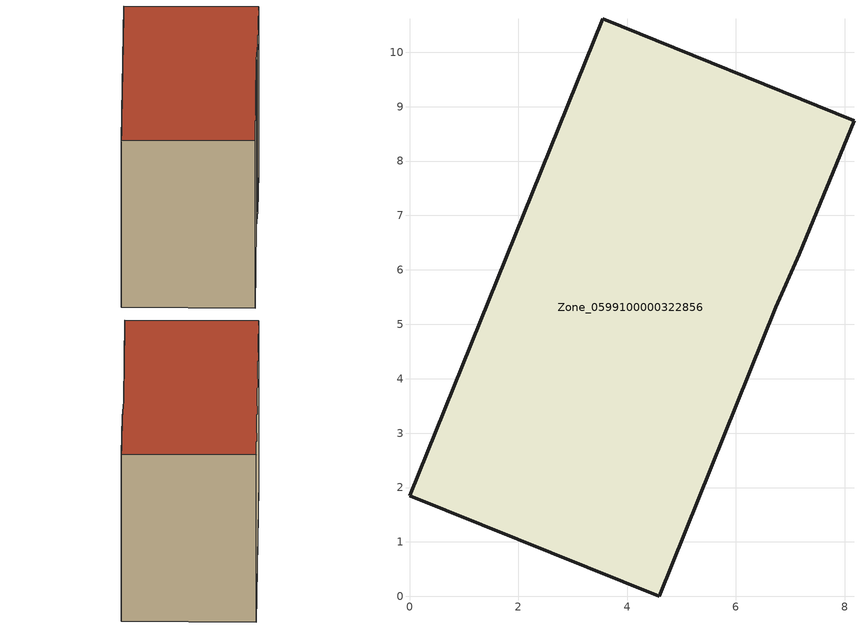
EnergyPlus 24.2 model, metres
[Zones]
Zone_0599100000322856
 floor ground (C_G): 8.17,8.74 7.17,6.29 6.73,5.31 4.59,0 0,1.85 3.55,10.62 z0
 wall outside (C_F): 6.73,5.31 7.17,6.29 8.17,8.74 3.55,10.62 0,1.85 4.59,0 6.73,5.31 z0:7.27
 roof outside (C_R): 7.17,6.29 8.17,8.74 3.55,10.62 0,1.85 4.59,0 6.73,5.31 z7.27
[BUILDING]
Pand.0599100000322856: North Axis=0; Terrain=City; Loads Convergence Tolerance Value=0.04; Temperature Convergence Tolerance Value=0.4; Solar Distribution=FullExterior; Maximum Number of Warmup Days=25; Minimum Number of Warmup Days=1
[Site:Location]
Rotterdam.The.Hague.AP_ZH_NLD Design_Conditions: Latitude=51.96; Longitude=4.45; Time Zone=1; Elevation=-4.5
[SITE:GROUNDTEMPERATURE:BUILDINGSURFACE]
18, 18, 18, 18, 18, 18, 18, 18, 18, 18, 18, 18
[MATERIAL] Thermal Absorptance=0.9; Solar Absorptance=0.7; Visible Absorptance=0.7
Name | Roughness | Thickness | Conductivity | Density | Specific Heat
G.TC.1975-1991 | MediumSmooth | 0.15 | 0.288461 | 540 | 1210
F.TC.1975-1991 | Rough | 0.3 | 0.230769 | 1920 | 840
R.TC.1975-1991 | MediumRough | 0.2 | 0.153846 | 1500 | 1000
[CONSTRUCTION]
C_G: G.TC.1975-1991
C_F: F.TC.1975-1991
C_R: R.TC.1975-1991
[ZONE]
Zone_0599100000322856: Type=1; Multiplier=1; Ceiling Height=Autocalculate; Volume=Autocalculate; Floor Area=autocalculate; Part of Total Floor Area=Yes
[ZONEINFILTRATION:DESIGNFLOWRATE]
Infil_Zone_0599100000322856: Zone or ZoneList or Space or SpaceList=Zone_0599100000322856; Schedule=AlwaysOn; Design Flow Rate Calculation Method=Flow/Area; Flow Rate per Floor Area=0.003; Constant Term Coefficient=1; Temperature Term Coefficient=0; Velocity Term Coefficient=0; Velocity Squared Term Coefficient=0
[HVACTEMPLATE:ZONE:IDEALLOADSAIRSYSTEM]
Zone_0599100000322856: Maximum Heating Supply Air Temperature=50; Minimum Cooling Supply Air Temperature=13; Maximum Heating Supply Air Humidity Ratio=0.0156; Minimum Cooling Supply Air Humidity Ratio=0.0077; Heating Limit=NoLimit; Cooling Limit=NoLimit; Dehumidification Control Type=ConstantSensibleHeatRatio; Cooling Sensible Heat Ratio=0.7; Dehumidification Setpoint=60; Humidification Control Type=None; Humidification Setpoint=30; Outdoor Air Method=None; Outdoor Air Flow Rate per Person=0.00944; Outdoor Air Flow Rate per Zone Floor Area=0; Outdoor Air Flow Rate per Zone=0; Demand Controlled Ventilation Type=None; Outdoor Air Economizer Type=NoEconomizer; Heat Recovery Type=None; Sensible Heat Recovery Effectiveness=0.7; Latent Heat Recovery Effectiveness=0.65
[ZONECONTROL:THERMOSTAT]
ThermostatControl_Zone_0599100000322856: Zone or ZoneList=Zone_0599100000322856; Control Type Schedule=DualSetpointControlType; Control 1=Thermostat_Zone_0599100000322856; Temperature Difference Between Cutout And Setpoint=0
[THERMOSTATSETPOINT:DUALSETPOINT]
Thermostat_Zone_0599100000322856: Heating Setpoint Temperature Schedule=HeatingSetpoint_Zone_0599100000322856; Cooling Setpoint Temperature Schedule=CoolingSetpoint_Zone_0599100000322856
[SCHEDULE:COMPACT]
HeatingSetpoint_Zone_0599100000322856: Through: 12/31, For: AllDays, Until: 24:00, 21
CoolingSetpoint_Zone_0599100000322856: Through: 12/31, For: AllDays, Until: 24:00, 24
DualSetpointControlType: Through: 12/31, For: AllDays, Until: 24:00, 4
AlwaysOn: Through: 12/31, For: AllDays, Until: 24:00, 1
